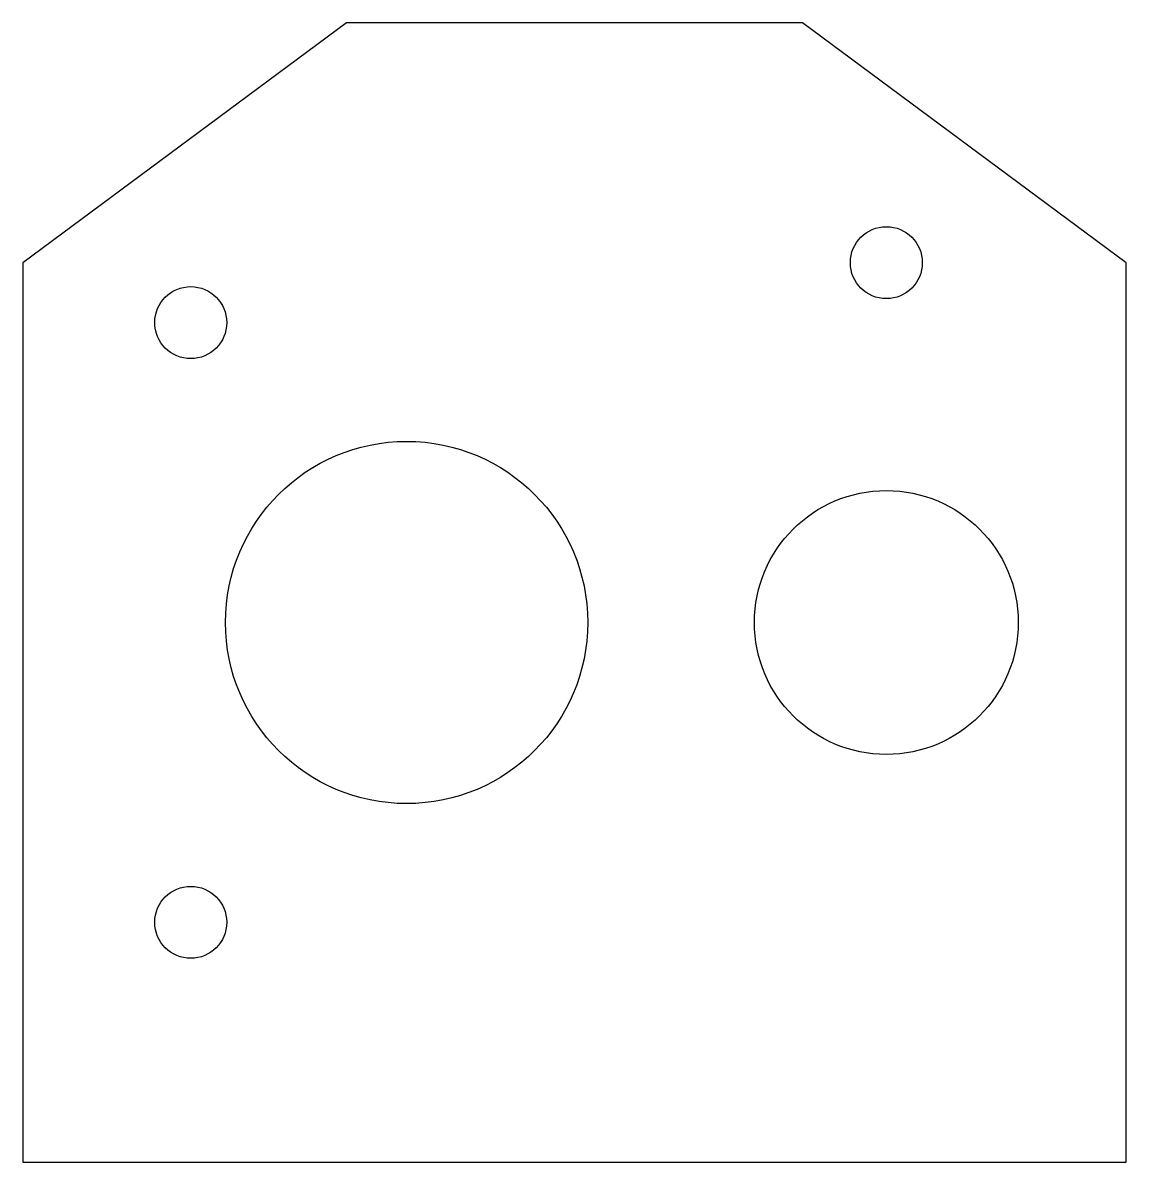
# Model space of a CAD drawing. Header units: millimetres. Extents: x 0 to 92, y 0 to 95.
import ezdxf

# ---------------------------------------------------------------- set-up
doc = ezdxf.new("R2010")
doc.units = ezdxf.units.MM

msp = doc.modelspace()

# ---------------------------------------------------------------- linework, layer by layer
at = {"layer": '608RS_FLANGED_BEARING_22MM_BORE'}
msp.add_circle((72, 45), 11, dxfattribs=at)
at = {"layer": 'CARBON_30MM_INNER_COLUMN_CLAMP'}
msp.add_circle((32, 45), 15.1, dxfattribs=at)
at = {"layer": 'M6_CLAMP_BOLT_1'}
msp.add_circle((14, 20), 3, dxfattribs=at)
at = {"layer": 'M6_CLAMP_BOLT_2'}
msp.add_circle((14, 70), 3, dxfattribs=at)
at = {"layer": 'M6_SPRING_DETENT_PLUNGER'}
msp.add_circle((72, 75), 3, dxfattribs=at)
at = {"layer": 'OUTER_PROFILE'}
for p, q in [((27, 95), (0, 75)), ((65, 95), (27, 95)), ((92, 75), (65, 95)), ((0, 75), (0, 0)), ((92, 0), (92, 75)), ((0, 0), (92, 0))]:
    msp.add_line(p, q, dxfattribs=at)

doc.saveas('drawing.dxf')
